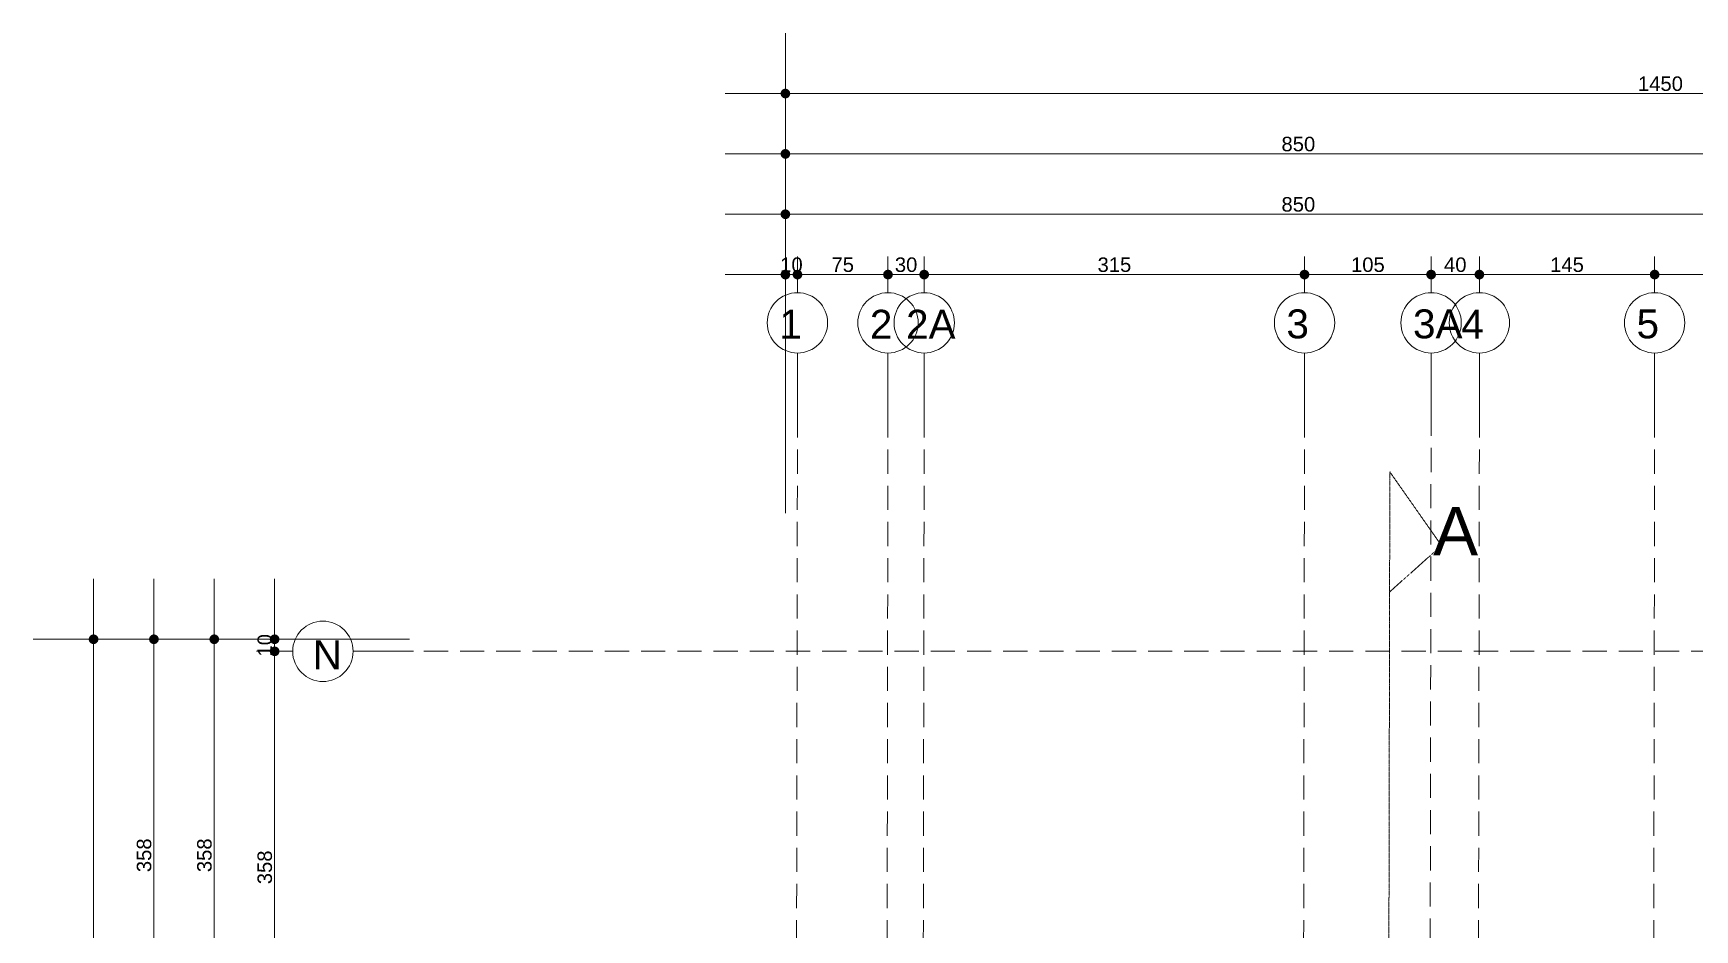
# Model space of a CAD drawing. Header units: millimetres. Extents: x 38129 to 72024, y -56282 to 16512.
# Drawn here: x 44920 to 46297, y -43393 to -42650 of the extents above; entities that cross this region are included whole.
import ezdxf

# ---------------------------------------------------------------- set-up
doc = ezdxf.new("R2010")
doc.units = ezdxf.units.MM
doc.linetypes.add('HIDDEN', pattern=[0.375, 0.25, -0.125])
for name, color, linetype, lineweight in [('AKS', 55, 'HIDDEN', 0), ('DIŞÖLÇÜ', 37, 'Continuous', 0), ('pencere+KAPI', 1, 'Continuous', 0)]:
    doc.layers.add(name, color=color, linetype=linetype, lineweight=lineweight)
doc.styles.add('icdisolcu_yazi', font='arial.ttf')
doc.styles.get("Standard").update_dxf_attribs({"font": 'arial.ttf'})
doc.dimstyles.new('İç Ölçü', dxfattribs={"dimtxt": 12, "dimasz": 8, "dimexe": 5, "dimexo": 0, "dimgap": 2, "dimtad": 1, "dimdec": 0, "dimzin": 12, "dimdsep": 46, "dimtxsty": 'icdisolcu_yazi', "dimblk": 'DOT', "dimcen": 8, "dimdle": 5, "dimclrd": 256, "dimclre": 256, "dimclrt": 7, "dimadec": 0, "dimazin": 3, "dimtfac": 1, "dimtdec": 0, "dimtix": 1, "dimtmove": 2, "dimatfit": 3, "dimldrblk": 'DOT', "dimfxl": 0, "dimtolj": 1, "dimtzin": 0, "dimlwd": -1, "dimlwe": -1, "dimarcsym": 0})

# ---------------------------------------------------------------- blocks, each defined once
blk = doc.blocks.new('_Dot')
at = {"color": 0, "lineweight": -2}
blk.add_line((-0.5, 0), (-1, 0), dxfattribs=at)
at = {"color": 0, "lineweight": 30, "const_width": 0.5}
blk.add_lwpolyline([(-0.25, 0, 1), (0.25, 0, 1)], format="xyb", close=True, dxfattribs=at)
blk = doc.blocks.new('*D750')
at = {"layer": 'Defpoints', "color": 0, "lineweight": 120, "transparency": 16777216}
for p in [(45543.1, -42849), (45553.1, -42850.1), (45553.1, -42850.1)]:
    blk.add_point(p, dxfattribs=at)
at = {"layer": 'DIŞÖLÇÜ', "linetype": 'Continuous', "transparency": 16777216}
for p, q in [((45535.1, -42850.1), (45527.1, -42850.1)), ((45543.1, -42850.1), (45553.1, -42850.1)), ((45561.1, -42850.1), (45569.1, -42850.1))]:
    blk.add_line(p, q, dxfattribs=at)
at = {"layer": 'DIŞÖLÇÜ', "transparency": 16777216}
for p, q in [((45543.1, -42849), (45543.1, -42855.1)), ((45553.1, -42850.1), (45553.1, -42845.1))]:
    blk.add_line(p, q, dxfattribs=at)
at = {"layer": 'DIŞÖLÇÜ', "transparency": 16777216, "xscale": 8, "yscale": 8, "zscale": 8}
blk.add_blockref('_Dot', (45543.1, -42850.1), dxfattribs=at)
at = {"layer": 'DIŞÖLÇÜ', "transparency": 16777216, "xscale": 8, "yscale": 8, "zscale": 8, "rotation": 180}
blk.add_blockref('_Dot', (45553.1, -42850.1), dxfattribs=at)
at = {"layer": 'DIŞÖLÇÜ', "color": 7, "transparency": 16777216, "insert": (45548.1, -42842), "char_height": 12, "attachment_point": 5, "style": 'icdisolcu_yazi'}
blk.add_mtext('\\A1;10', dxfattribs=at)
blk = doc.blocks.new('*D751')
at = {"layer": 'Defpoints', "color": 0, "lineweight": 120, "transparency": 16777216}
for p in [(45553.1, -42850.1), (45628.1, -42850.1), (45628.1, -42850.1)]:
    blk.add_point(p, dxfattribs=at)
at = {"layer": 'DIŞÖLÇÜ', "transparency": 16777216}
for p, q in [((45553.1, -42850.1), (45553.1, -42845.1)), ((45628.1, -42850.1), (45628.1, -42845.1))]:
    blk.add_line(p, q, dxfattribs=at)
at = {"layer": 'DIŞÖLÇÜ', "linetype": 'Continuous', "transparency": 16777216}
blk.add_line((45561.1, -42850.1), (45620.1, -42850.1), dxfattribs=at)
at = {"layer": 'DIŞÖLÇÜ', "transparency": 16777216, "xscale": 8, "yscale": 8, "zscale": 8, "rotation": 180}
blk.add_blockref('_Dot', (45553.1, -42850.1), dxfattribs=at)
at = {"layer": 'DIŞÖLÇÜ', "transparency": 16777216, "xscale": 8, "yscale": 8, "zscale": 8}
blk.add_blockref('_Dot', (45628.1, -42850.1), dxfattribs=at)
at = {"layer": 'DIŞÖLÇÜ', "color": 7, "transparency": 16777216, "insert": (45590.6, -42842), "char_height": 12, "attachment_point": 5, "style": 'icdisolcu_yazi'}
blk.add_mtext('\\A1;75', dxfattribs=at)
blk = doc.blocks.new('*D752')
at = {"layer": 'Defpoints', "color": 0, "lineweight": 120, "transparency": 16777216}
for p in [(45658.1, -42850.1), (45973.2, -42850.1), (45973.2, -42850.1)]:
    blk.add_point(p, dxfattribs=at)
at = {"layer": 'DIŞÖLÇÜ', "transparency": 16777216}
for p, q in [((45658.1, -42850.1), (45658.1, -42845.1)), ((45973.2, -42850.1), (45973.2, -42845.1))]:
    blk.add_line(p, q, dxfattribs=at)
at = {"layer": 'DIŞÖLÇÜ', "linetype": 'Continuous', "transparency": 16777216}
blk.add_line((45666.1, -42850.1), (45965.2, -42850.1), dxfattribs=at)
at = {"layer": 'DIŞÖLÇÜ', "transparency": 16777216, "xscale": 8, "yscale": 8, "zscale": 8, "rotation": 180}
blk.add_blockref('_Dot', (45658.1, -42850.1), dxfattribs=at)
at = {"layer": 'DIŞÖLÇÜ', "transparency": 16777216, "xscale": 8, "yscale": 8, "zscale": 8}
blk.add_blockref('_Dot', (45973.2, -42850.1), dxfattribs=at)
at = {"layer": 'DIŞÖLÇÜ', "color": 7, "transparency": 16777216, "insert": (45815.7, -42842), "char_height": 12, "attachment_point": 5, "style": 'icdisolcu_yazi'}
blk.add_mtext('\\A1;315', dxfattribs=at)
blk = doc.blocks.new('*D753')
at = {"layer": 'Defpoints', "color": 0, "lineweight": 120, "transparency": 16777216}
for p in [(45973.2, -42850.1), (46078.1, -42850.1), (46078.1, -42850.1)]:
    blk.add_point(p, dxfattribs=at)
at = {"layer": 'DIŞÖLÇÜ', "transparency": 16777216}
for p, q in [((45973.2, -42850.1), (45973.2, -42845.1)), ((46078.1, -42850.1), (46078.1, -42845.1))]:
    blk.add_line(p, q, dxfattribs=at)
at = {"layer": 'DIŞÖLÇÜ', "linetype": 'Continuous', "transparency": 16777216}
blk.add_line((45981.2, -42850.1), (46070.1, -42850.1), dxfattribs=at)
at = {"layer": 'DIŞÖLÇÜ', "transparency": 16777216, "xscale": 8, "yscale": 8, "zscale": 8, "rotation": 180}
blk.add_blockref('_Dot', (45973.2, -42850.1), dxfattribs=at)
at = {"layer": 'DIŞÖLÇÜ', "transparency": 16777216, "xscale": 8, "yscale": 8, "zscale": 8}
blk.add_blockref('_Dot', (46078.1, -42850.1), dxfattribs=at)
at = {"layer": 'DIŞÖLÇÜ', "color": 7, "transparency": 16777216, "insert": (46025.7, -42842), "char_height": 12, "attachment_point": 5, "style": 'icdisolcu_yazi'}
blk.add_mtext('\\A1;105', dxfattribs=at)
blk = doc.blocks.new('*D754')
at = {"layer": 'Defpoints', "color": 0, "lineweight": 120, "transparency": 16777216}
for p in [(46118.1, -42850.1), (46263.3, -42850.1), (46263.3, -42850.1)]:
    blk.add_point(p, dxfattribs=at)
at = {"layer": 'DIŞÖLÇÜ', "transparency": 16777216}
for p, q in [((46118.1, -42850.1), (46118.1, -42845.1)), ((46263.3, -42850.1), (46263.3, -42845.1))]:
    blk.add_line(p, q, dxfattribs=at)
at = {"layer": 'DIŞÖLÇÜ', "linetype": 'Continuous', "transparency": 16777216}
blk.add_line((46126.1, -42850.1), (46255.3, -42850.1), dxfattribs=at)
at = {"layer": 'DIŞÖLÇÜ', "transparency": 16777216, "xscale": 8, "yscale": 8, "zscale": 8, "rotation": 180}
blk.add_blockref('_Dot', (46118.1, -42850.1), dxfattribs=at)
at = {"layer": 'DIŞÖLÇÜ', "transparency": 16777216, "xscale": 8, "yscale": 8, "zscale": 8}
blk.add_blockref('_Dot', (46263.3, -42850.1), dxfattribs=at)
at = {"layer": 'DIŞÖLÇÜ', "color": 7, "transparency": 16777216, "insert": (46190.7, -42842), "char_height": 12, "attachment_point": 5, "style": 'icdisolcu_yazi'}
blk.add_mtext('\\A1;145', dxfattribs=at)
blk = doc.blocks.new('*D770')
at = {"layer": 'Defpoints', "color": 0, "lineweight": 120, "transparency": 16777216}
for p in [(45119.9, -43162.3), (45119.9, -43162.3), (45119.9, -43520.3)]:
    blk.add_point(p, dxfattribs=at)
at = {"layer": 'DIŞÖLÇÜ', "transparency": 16777216}
for p, q in [((45119.9, -43162.3), (45124.9, -43162.3)), ((45119.9, -43520.3), (45124.9, -43520.3))]:
    blk.add_line(p, q, dxfattribs=at)
at = {"layer": 'DIŞÖLÇÜ', "linetype": 'Continuous', "transparency": 16777216}
blk.add_line((45119.9, -43512.3), (45119.9, -43170.3), dxfattribs=at)
at = {"layer": 'DIŞÖLÇÜ', "transparency": 16777216, "xscale": 8, "yscale": 8, "zscale": 8}
for p, rotation in [((45119.9, -43162.3), 90), ((45119.9, -43520.3), 270)]:
    blk.add_blockref('_Dot', p, dxfattribs=dict(at, rotation=rotation))
at = {"layer": 'DIŞÖLÇÜ', "color": 7, "transparency": 16777216, "insert": (45111.8, -43341.3), "char_height": 12, "attachment_point": 5, "rotation": 90, "style": 'icdisolcu_yazi'}
blk.add_mtext('\\A1;358', dxfattribs=at)
blk = doc.blocks.new('*D772')
at = {"layer": 'Defpoints', "color": 0, "lineweight": 120, "transparency": 16777216}
for p in [(45543.1, -42700.1), (46993.2, -42700.1), (46993.2, -42700.1)]:
    blk.add_point(p, dxfattribs=at)
at = {"layer": 'DIŞÖLÇÜ', "transparency": 16777216}
for p, q in [((45543.1, -42700.1), (45543.1, -42695.1)), ((46993.2, -42700.1), (46993.2, -42695.1))]:
    blk.add_line(p, q, dxfattribs=at)
at = {"layer": 'DIŞÖLÇÜ', "linetype": 'Continuous', "transparency": 16777216}
blk.add_line((45551.1, -42700.1), (46985.2, -42700.1), dxfattribs=at)
at = {"layer": 'DIŞÖLÇÜ', "transparency": 16777216, "xscale": 8, "yscale": 8, "zscale": 8, "rotation": 180}
blk.add_blockref('_Dot', (45543.1, -42700.1), dxfattribs=at)
at = {"layer": 'DIŞÖLÇÜ', "transparency": 16777216, "xscale": 8, "yscale": 8, "zscale": 8}
blk.add_blockref('_Dot', (46993.2, -42700.1), dxfattribs=at)
at = {"layer": 'DIŞÖLÇÜ', "color": 7, "transparency": 16777216, "insert": (46268.1, -42692), "char_height": 12, "attachment_point": 5, "style": 'icdisolcu_yazi'}
blk.add_mtext('\\A1;1450', dxfattribs=at)
blk = doc.blocks.new('*D773')
at = {"layer": 'Defpoints', "color": 0, "lineweight": 120, "transparency": 16777216}
for p in [(44969.9, -43152.3), (44969.9, -45176.1), (44969.9, -45176.1)]:
    blk.add_point(p, dxfattribs=at)
at = {"layer": 'DIŞÖLÇÜ', "transparency": 16777216}
for p, q in [((44969.9, -43152.3), (44974.9, -43152.3)), ((44969.9, -45176.1), (44974.9, -45176.1))]:
    blk.add_line(p, q, dxfattribs=at)
at = {"layer": 'DIŞÖLÇÜ', "linetype": 'Continuous', "transparency": 16777216}
blk.add_line((44969.9, -43160.3), (44969.9, -45168.1), dxfattribs=at)
at = {"layer": 'DIŞÖLÇÜ', "transparency": 16777216, "xscale": 8, "yscale": 8, "zscale": 8}
for p, rotation in [((44969.9, -43152.3), 90), ((44969.9, -45176.1), 270)]:
    blk.add_blockref('_Dot', p, dxfattribs=dict(at, rotation=rotation))
at = {"layer": 'DIŞÖLÇÜ', "color": 7, "transparency": 16777216, "insert": (44961.8, -44164.2), "char_height": 12, "attachment_point": 5, "rotation": 90, "style": 'icdisolcu_yazi'}
blk.add_mtext('\\A1;2024', dxfattribs=at)
blk = doc.blocks.new('*D774')
at = {"layer": 'Defpoints', "color": 0, "lineweight": 120, "transparency": 16777216}
for p in [(45119.9, -43152.3), (45119.9, -43152.3), (45119.9, -43162.3)]:
    blk.add_point(p, dxfattribs=at)
at = {"layer": 'DIŞÖLÇÜ', "linetype": 'Continuous', "transparency": 16777216}
for p, q in [((45119.9, -43144.3), (45119.9, -43136.3)), ((45119.9, -43162.3), (45119.9, -43152.3)), ((45119.9, -43170.3), (45119.9, -43178.3))]:
    blk.add_line(p, q, dxfattribs=at)
at = {"layer": 'DIŞÖLÇÜ', "transparency": 16777216}
for p, q in [((45119.9, -43152.3), (45124.9, -43152.3)), ((45119.9, -43162.3), (45124.9, -43162.3))]:
    blk.add_line(p, q, dxfattribs=at)
at = {"layer": 'DIŞÖLÇÜ', "transparency": 16777216, "xscale": 8, "yscale": 8, "zscale": 8}
for p, rotation in [((45119.9, -43152.3), 270), ((45119.9, -43162.3), 90)]:
    blk.add_blockref('_Dot', p, dxfattribs=dict(at, rotation=rotation))
at = {"layer": 'DIŞÖLÇÜ', "color": 7, "transparency": 16777216, "insert": (45111.8, -43157.3), "char_height": 12, "attachment_point": 5, "rotation": 90, "style": 'icdisolcu_yazi'}
blk.add_mtext('\\A1;10', dxfattribs=at)
blk = doc.blocks.new('*D791')
at = {"layer": 'Defpoints', "color": 0, "lineweight": 120, "transparency": 16777216}
for p in [(45543.1, -42750.1), (46393.1, -42750.1), (46393.1, -42750.1)]:
    blk.add_point(p, dxfattribs=at)
at = {"layer": 'DIŞÖLÇÜ', "transparency": 16777216}
for p, q in [((45543.1, -42750.1), (45543.1, -42745.1)), ((46393.1, -42750.1), (46393.1, -42745.1))]:
    blk.add_line(p, q, dxfattribs=at)
at = {"layer": 'DIŞÖLÇÜ', "linetype": 'Continuous', "transparency": 16777216}
blk.add_line((45551.1, -42750.1), (46385.1, -42750.1), dxfattribs=at)
at = {"layer": 'DIŞÖLÇÜ', "transparency": 16777216, "xscale": 8, "yscale": 8, "zscale": 8, "rotation": 180}
blk.add_blockref('_Dot', (45543.1, -42750.1), dxfattribs=at)
at = {"layer": 'DIŞÖLÇÜ', "transparency": 16777216, "xscale": 8, "yscale": 8, "zscale": 8}
blk.add_blockref('_Dot', (46393.1, -42750.1), dxfattribs=at)
at = {"layer": 'DIŞÖLÇÜ', "color": 7, "transparency": 16777216, "insert": (45968.1, -42742), "char_height": 12, "attachment_point": 5, "style": 'icdisolcu_yazi'}
blk.add_mtext('\\A1;850', dxfattribs=at)
blk = doc.blocks.new('*D809')
at = {"layer": 'Defpoints', "color": 0, "lineweight": 120, "transparency": 16777216}
for p in [(44992.4, -43152.3), (45019.9, -43152.3), (45019.9, -43510.3)]:
    blk.add_point(p, dxfattribs=at)
at = {"layer": 'DIŞÖLÇÜ', "transparency": 16777216}
for p, q in [((45014.9, -43152.3), (45024.9, -43152.3)), ((45019.9, -43510.3), (45024.9, -43510.3))]:
    blk.add_line(p, q, dxfattribs=at)
at = {"layer": 'DIŞÖLÇÜ', "linetype": 'Continuous', "transparency": 16777216}
blk.add_line((45019.9, -43502.3), (45019.9, -43160.3), dxfattribs=at)
at = {"layer": 'DIŞÖLÇÜ', "transparency": 16777216, "xscale": 8, "yscale": 8, "zscale": 8}
for p, rotation in [((45019.9, -43152.3), 90), ((45019.9, -43510.3), 270)]:
    blk.add_blockref('_Dot', p, dxfattribs=dict(at, rotation=rotation))
at = {"layer": 'DIŞÖLÇÜ', "color": 7, "transparency": 16777216, "insert": (45011.8, -43331.3), "char_height": 12, "attachment_point": 5, "rotation": 90, "style": 'icdisolcu_yazi'}
blk.add_mtext('\\A1;358', dxfattribs=at)
blk = doc.blocks.new('*D818')
at = {"layer": 'Defpoints', "color": 0, "lineweight": 120, "transparency": 16777216}
for p in [(45042.4, -43152.3), (45069.9, -43152.3), (45069.9, -43510.3)]:
    blk.add_point(p, dxfattribs=at)
at = {"layer": 'DIŞÖLÇÜ', "transparency": 16777216}
for p, q in [((45064.9, -43152.3), (45074.9, -43152.3)), ((45069.9, -43510.3), (45074.9, -43510.3))]:
    blk.add_line(p, q, dxfattribs=at)
at = {"layer": 'DIŞÖLÇÜ', "linetype": 'Continuous', "transparency": 16777216}
blk.add_line((45069.9, -43502.3), (45069.9, -43160.3), dxfattribs=at)
at = {"layer": 'DIŞÖLÇÜ', "transparency": 16777216, "xscale": 8, "yscale": 8, "zscale": 8}
for p, rotation in [((45069.9, -43152.3), 90), ((45069.9, -43510.3), 270)]:
    blk.add_blockref('_Dot', p, dxfattribs=dict(at, rotation=rotation))
at = {"layer": 'DIŞÖLÇÜ', "color": 7, "transparency": 16777216, "insert": (45061.8, -43331.3), "char_height": 12, "attachment_point": 5, "rotation": 90, "style": 'icdisolcu_yazi'}
blk.add_mtext('\\A1;358', dxfattribs=at)
blk = doc.blocks.new('*D820')
at = {"layer": 'Defpoints', "color": 0, "lineweight": 120, "transparency": 16777216}
for p in [(45543.1, -42800.1), (46393.1, -42800.1), (46393.1, -42800.1)]:
    blk.add_point(p, dxfattribs=at)
at = {"layer": 'DIŞÖLÇÜ', "transparency": 16777216}
for p, q in [((45543.1, -42800.1), (45543.1, -42795.1)), ((46393.1, -42800.1), (46393.1, -42795.1))]:
    blk.add_line(p, q, dxfattribs=at)
at = {"layer": 'DIŞÖLÇÜ', "linetype": 'Continuous', "transparency": 16777216}
blk.add_line((45551.1, -42800.1), (46385.1, -42800.1), dxfattribs=at)
at = {"layer": 'DIŞÖLÇÜ', "transparency": 16777216, "xscale": 8, "yscale": 8, "zscale": 8, "rotation": 180}
blk.add_blockref('_Dot', (45543.1, -42800.1), dxfattribs=at)
at = {"layer": 'DIŞÖLÇÜ', "transparency": 16777216, "xscale": 8, "yscale": 8, "zscale": 8}
blk.add_blockref('_Dot', (46393.1, -42800.1), dxfattribs=at)
at = {"layer": 'DIŞÖLÇÜ', "color": 7, "transparency": 16777216, "insert": (45968.1, -42792), "char_height": 12, "attachment_point": 5, "style": 'icdisolcu_yazi'}
blk.add_mtext('\\A1;850', dxfattribs=at)
blk = doc.blocks.new('*D823')
at = {"layer": 'Defpoints', "color": 0, "lineweight": 120, "transparency": 16777216}
for p in [(46263.3, -42850.1), (46403.1, -42850.1), (46403.1, -42850.1)]:
    blk.add_point(p, dxfattribs=at)
at = {"layer": 'DIŞÖLÇÜ', "transparency": 16777216}
for p, q in [((46263.3, -42850.1), (46263.3, -42845.1)), ((46403.1, -42850.1), (46403.1, -42845.1))]:
    blk.add_line(p, q, dxfattribs=at)
at = {"layer": 'DIŞÖLÇÜ', "linetype": 'Continuous', "transparency": 16777216}
blk.add_line((46271.3, -42850.1), (46395.1, -42850.1), dxfattribs=at)
at = {"layer": 'DIŞÖLÇÜ', "transparency": 16777216, "xscale": 8, "yscale": 8, "zscale": 8, "rotation": 180}
blk.add_blockref('_Dot', (46263.3, -42850.1), dxfattribs=at)
at = {"layer": 'DIŞÖLÇÜ', "transparency": 16777216, "xscale": 8, "yscale": 8, "zscale": 8}
blk.add_blockref('_Dot', (46403.1, -42850.1), dxfattribs=at)
at = {"layer": 'DIŞÖLÇÜ', "color": 7, "transparency": 16777216, "insert": (46333.2, -42842), "char_height": 12, "attachment_point": 5, "style": 'icdisolcu_yazi'}
blk.add_mtext('\\A1;140', dxfattribs=at)
blk = doc.blocks.new('*D825')
at = {"layer": 'Defpoints', "color": 0, "lineweight": 120, "transparency": 16777216}
for p in [(45628.1, -42850.1), (45658.1, -42850.1), (45658.1, -42850.1)]:
    blk.add_point(p, dxfattribs=at)
at = {"layer": 'DIŞÖLÇÜ', "transparency": 16777216}
for p, q in [((45628.1, -42850.1), (45628.1, -42845.1)), ((45658.1, -42850.1), (45658.1, -42845.1))]:
    blk.add_line(p, q, dxfattribs=at)
at = {"layer": 'DIŞÖLÇÜ', "linetype": 'Continuous', "transparency": 16777216}
blk.add_line((45636.1, -42850.1), (45650.1, -42850.1), dxfattribs=at)
at = {"layer": 'DIŞÖLÇÜ', "transparency": 16777216, "xscale": 8, "yscale": 8, "zscale": 8, "rotation": 180}
blk.add_blockref('_Dot', (45628.1, -42850.1), dxfattribs=at)
at = {"layer": 'DIŞÖLÇÜ', "transparency": 16777216, "xscale": 8, "yscale": 8, "zscale": 8}
blk.add_blockref('_Dot', (45658.1, -42850.1), dxfattribs=at)
at = {"layer": 'DIŞÖLÇÜ', "color": 7, "transparency": 16777216, "insert": (45643.1, -42842), "char_height": 12, "attachment_point": 5, "style": 'icdisolcu_yazi'}
blk.add_mtext('\\A1;30', dxfattribs=at)
blk = doc.blocks.new('*D826')
at = {"layer": 'Defpoints', "color": 0, "lineweight": 120, "transparency": 16777216}
for p in [(46078.1, -42850.1), (46118.1, -42850.1), (46118.1, -42850.1)]:
    blk.add_point(p, dxfattribs=at)
at = {"layer": 'DIŞÖLÇÜ', "transparency": 16777216}
for p, q in [((46078.1, -42850.1), (46078.1, -42845.1)), ((46118.1, -42850.1), (46118.1, -42845.1))]:
    blk.add_line(p, q, dxfattribs=at)
at = {"layer": 'DIŞÖLÇÜ', "linetype": 'Continuous', "transparency": 16777216}
blk.add_line((46086.1, -42850.1), (46110.1, -42850.1), dxfattribs=at)
at = {"layer": 'DIŞÖLÇÜ', "transparency": 16777216, "xscale": 8, "yscale": 8, "zscale": 8, "rotation": 180}
blk.add_blockref('_Dot', (46078.1, -42850.1), dxfattribs=at)
at = {"layer": 'DIŞÖLÇÜ', "transparency": 16777216, "xscale": 8, "yscale": 8, "zscale": 8}
blk.add_blockref('_Dot', (46118.1, -42850.1), dxfattribs=at)
at = {"layer": 'DIŞÖLÇÜ', "color": 7, "transparency": 16777216, "insert": (46098.1, -42842), "char_height": 12, "attachment_point": 5, "style": 'icdisolcu_yazi'}
blk.add_mtext('\\A1;40', dxfattribs=at)

msp = doc.modelspace()

# ---------------------------------------------------------------- linework, layer by layer
at = {"layer": 'AKS', "ltscale": 80}
for p, q in [((46078.1, -42963.8), (46074.1, -45363.1)), ((45553.1, -42965.1), (45549.2, -45363.1)), ((45628.1, -42965.1), (45624.2, -45363.1)), ((45658.1, -42965.1), (45654.2, -45363.1)), ((45973.2, -42965.1), (45969.4, -45363.1)), ((46118.1, -42965.1), (46114.2, -45363.1)), ((46263.3, -42965.1), (46259.4, -45363.1)), ((47273.6, -43162.3), (45234.9, -43162.3))]:
    msp.add_line(p, q, dxfattribs=at)
at = {"layer": 'DIŞÖLÇÜ'}
for p, q in [((45543.1, -42650.1), (45543.1, -43047.9)), ((45493.1, -42700.1), (47043.2, -42700.1)), ((45493.1, -42750.1), (47043.2, -42750.1)), ((45493.1, -42800.1), (47043.2, -42800.1)), ((45553.1, -42835.1), (45553.1, -42865.1)), ((45628.1, -42835.1), (45628.1, -42865.1)), ((45658.1, -42835.1), (45658.1, -42865.1)), ((45973.2, -42835.1), (45973.2, -42865.1)), ((46078.1, -42835.1), (46078.1, -42865.1)), ((46118.1, -42835.1), (46118.1, -42865.1)), ((46263.3, -42835.1), (46263.3, -42865.1)), ((45493.1, -42850.1), (47043.2, -42850.1)), ((45553.1, -42915.1), (45553.1, -42965.1)), ((45553.1, -42915.1), (45553.1, -42965.1)), ((45628.1, -42915.1), (45628.1, -42965.1)), ((45628.1, -42915.1), (45628.1, -42965.1)), ((45658.1, -42915.1), (45658.1, -42965.1)), ((45658.1, -42915.1), (45658.1, -42965.1)), ((45973.2, -42915.1), (45973.2, -42965.1)), ((45973.2, -42915.1), (45973.2, -42965.1)), ((46078.1, -42915.1), (46078.1, -42965.1)), ((46078.1, -42915.1), (46078.1, -42965.1)), ((46118.1, -42915.1), (46118.1, -42965.1)), ((46118.1, -42915.1), (46118.1, -42965.1)), ((46263.3, -42915.1), (46263.3, -42965.1)), ((46263.3, -42915.1), (46263.3, -42965.1)), ((44969.9, -43102.3), (44969.9, -45226.1)), ((45019.9, -43102.3), (45019.9, -45226.1)), ((45069.9, -43102.3), (45069.9, -45226.1)), ((45119.9, -43102.3), (45119.9, -45226.1)), ((44919.9, -43152.3), (45231.6, -43152.3)), ((45104.9, -43162.3), (45134.9, -43162.3)), ((45184.9, -43162.3), (45234.9, -43162.3))]:
    msp.add_line(p, q, dxfattribs=at)
for centre in [(45553.1, -42890.1), (45628.1, -42890.1), (45658.1, -42890.1), (45973.2, -42890.1), (46078.1, -42890.1), (46118.1, -42890.1), (46263.3, -42890.1), (45159.9, -43162.3)]:
    msp.add_circle(centre, 25, dxfattribs=at)
at = {"layer": 'pencere+KAPI', "linetype": 'HIDDEN'}
msp.add_line((46043.9, -43013.6), (46039.2, -45395.2), dxfattribs=at)
msp.add_lwpolyline([(46043.9, -43112.9), (46086.7, -43074.7), (46043.9, -43013.6)], dxfattribs=at)

# ---------------------------------------------------------------- texts
at = {"layer": 'DIŞÖLÇÜ', "char_height": 24, "width": 425.623, "attachment_point": 7, "rotation": 360}
for s, insert in [('1', (45538.1, -42903.3)), ('2', (45613.1, -42903.3)), ('2A', (45643.1, -42903.3)), ('3', (45958.2, -42903.3)), ('3A', (46063.1, -42903.3)), ('4', (46103.1, -42903.3)), ('5', (46248.3, -42903.3)), ('N', (45151.5, -43177.2))]:
    msp.add_mtext(s, dxfattribs=dict(at, insert=insert))
at = {"layer": 'pencere+KAPI', "linetype": 'HIDDEN', "insert": (46079.8, -43042.8), "char_height": 40, "width": 1884.499, "attachment_point": 1, "rotation": 359.9636}
msp.add_mtext('A', dxfattribs=at)

# ---------------------------------------------------------------- dimensions: what is measured, and where the dimension line sits
at = {"layer": 'DIŞÖLÇÜ'}
for base, p1, p2, picture, middle in [((46993.2, -42700.1), (45543.1, -42700.1), (46993.2, -42700.1), '*D772', (46268.1, -42692)), ((46393.1, -42750.1), (45543.1, -42750.1), (46393.1, -42750.1), '*D791', (45968.1, -42742)), ((46393.1, -42800.1), (45543.1, -42800.1), (46393.1, -42800.1), '*D820', (45968.1, -42792)), ((45553.1, -42850.1), (45543.1, -42849), (45553.1, -42850.1), '*D750', (45548.1, -42842)), ((45628.1, -42850.1), (45553.1, -42850.1), (45628.1, -42850.1), '*D751', (45590.6, -42842)), ((45658.1, -42850.1), (45628.1, -42850.1), (45658.1, -42850.1), '*D825', (45643.1, -42842)), ((45973.2, -42850.1), (45658.1, -42850.1), (45973.2, -42850.1), '*D752', (45815.7, -42842)), ((46078.1, -42850.1), (45973.2, -42850.1), (46078.1, -42850.1), '*D753', (46025.7, -42842)), ((46118.1, -42850.1), (46078.1, -42850.1), (46118.1, -42850.1), '*D826', (46098.1, -42842)), ((46263.3, -42850.1), (46118.1, -42850.1), (46263.3, -42850.1), '*D754', (46190.7, -42842)), ((46403.1, -42850.1), (46263.3, -42850.1), (46403.1, -42850.1), '*D823', (46333.2, -42842))]:
    dim = msp.add_linear_dim(base=base, p1=p1, p2=p2, dimstyle='İç Ölçü', dxfattribs=at)
    dim.commit()
    dim.dimension.update_dxf_attribs({"geometry": picture, "text_midpoint": middle})
for base, p1, p2, picture, middle in [((45119.9, -43152.3), (45119.9, -43162.3), (45119.9, -43152.3), '*D774', (45111.8, -43157.3)), ((44969.9, -45176.1), (44969.9, -43152.3), (44969.9, -45176.1), '*D773', (44961.8, -44164.2)), ((45019.9, -43152.3), (45019.9, -43510.3), (44992.4, -43152.3), '*D809', (45011.8, -43331.3)), ((45069.9, -43152.3), (45069.9, -43510.3), (45042.4, -43152.3), '*D818', (45061.8, -43331.3)), ((45119.9, -43162.3), (45119.9, -43520.3), (45119.9, -43162.3), '*D770', (45111.8, -43341.3))]:
    dim = msp.add_linear_dim(base=base, p1=p1, p2=p2, angle=90, dimstyle='İç Ölçü', dxfattribs=at)
    dim.commit()
    dim.dimension.update_dxf_attribs({"geometry": picture, "text_midpoint": middle})

doc.saveas('drawing.dxf')
